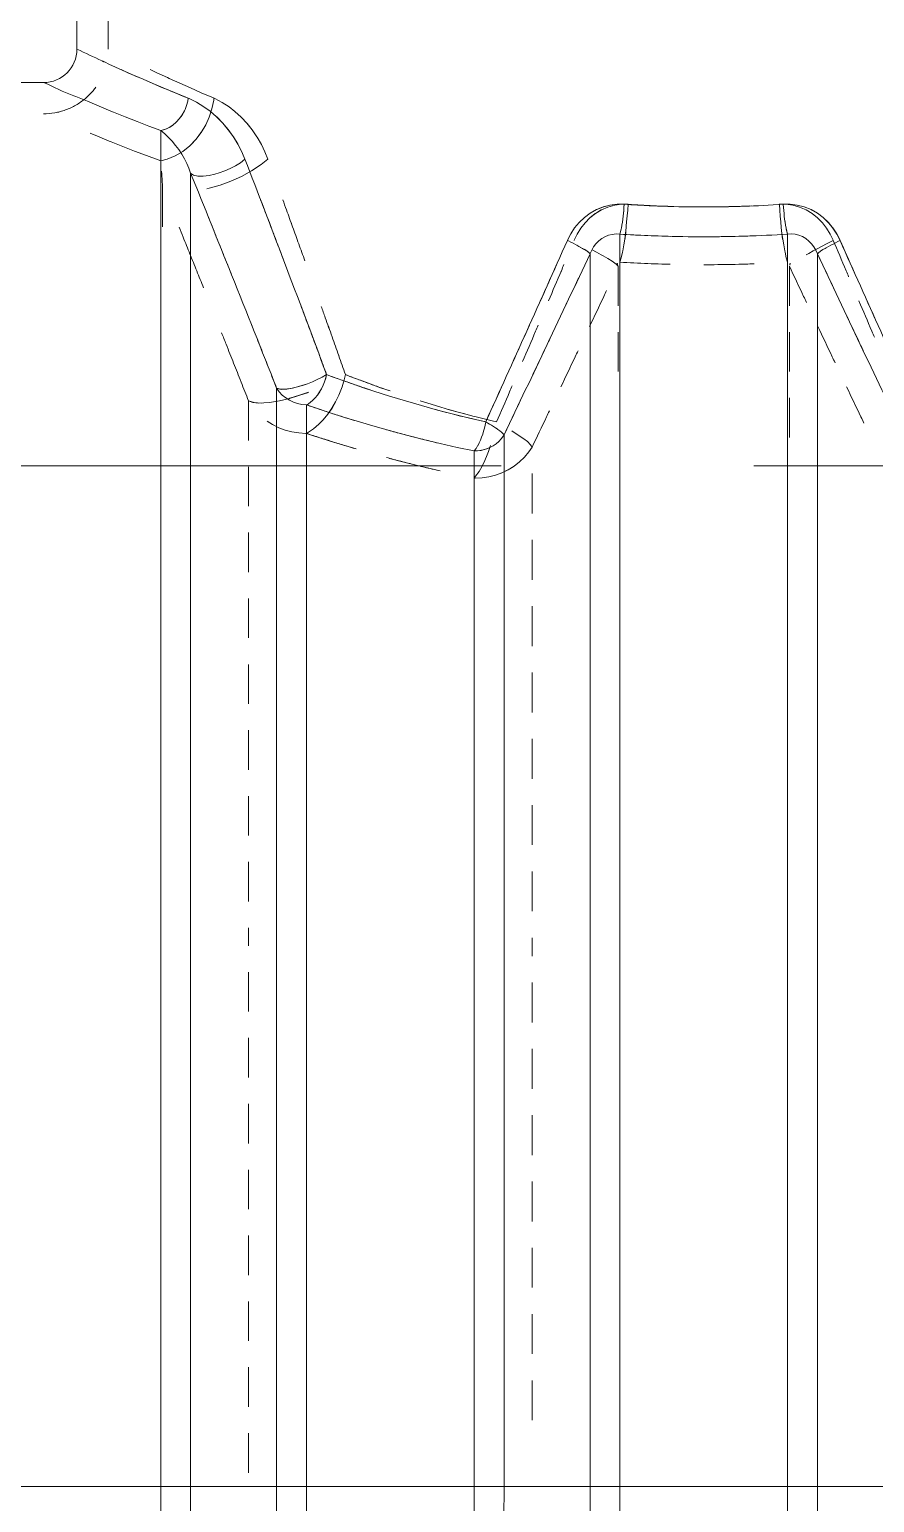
# Model space of a CAD drawing. Header units: millimetres. Extents: x -6181 to 191287, y -8583 to 23546.
# Drawn here: x 90227 to 90645, y 8587 to 9316 of the extents above; entities that cross this region are included whole.
import ezdxf

# ---------------------------------------------------------------- set-up
doc = ezdxf.new("R2010")
doc.units = ezdxf.units.MM
doc.header["$MEASUREMENT"] = 0
doc.linetypes.add('DASHED', pattern=[0.75, 0.5, -0.25])
doc.layers.add('1735-DT-5BR-SEC_BB$0$X--MEP Services', color=251, linetype='Continuous', lineweight=9)
doc.layers.add('W--ELV-1', color=250, linetype='DASHED', lineweight=9)

# ---------------------------------------------------------------- blocks, each defined once
blk = doc.blocks.new('1735-DT-5BR-SEC_BB$0$SPHU30-365 PE TANK (1160x1800) ELEV')
at = {"layer": '1735-DT-5BR-SEC_BB$0$X--MEP Services'}
blk.add_line((-1026.22, 580), (1026.22, 580), dxfattribs=at)
at = {"layer": '1735-DT-5BR-SEC_BB$0$X--MEP Services', "elevation": 0}
blk.add_lwpolyline([(-115.62, 1160, -0.414187), (-129.43, 1173.81), (-129.43, 1222.6, 0.414187), (-143.24, 1236.4), (-633.35, 1236.4, 0.414187), (-647.16, 1222.6), (-647.16, 1173.81, -0.414187), (-660.96, 1160)], format="xyb", dxfattribs=at)
at = {"layer": '1735-DT-5BR-SEC_BB$0$X--MEP Services'}
for points in [[(-634.21, 1173.81), (-634.21, 1191.11)], [(-601.15, 1153.49), (-602.2, 1153.91), (-606.85, 1155.82), (-611.49, 1157.77), (-616.12, 1159.74), (-620.73, 1161.74), (-621.45, 1162.05), (-626.06, 1164.07), (-628.9, 1165.35)], [(-590.51, 1153.49), (-591.48, 1153.9), (-595.9, 1155.81), (-600.31, 1157.76), (-604.7, 1159.73), (-609.1, 1161.73), (-609.78, 1162.04), (-614.15, 1164.06), (-616.89, 1165.35)], [(-892.21, 1160), (-660.96, 1160)], [(-660.96, 1160), (-659.11, 1159.31), (-657.78, 1158.6), (-653.22, 1156.47), (-648.37, 1154.54), (-647.62, 1154.24), (-642.78, 1152.26), (-637.95, 1150.22), (-633.12, 1148.2), (-632.05, 1147.76), (-627.2, 1145.8), (-622.32, 1143.9), (-617.44, 1142.02), (-612.54, 1140.17)], [(-601.19, 1153.51), (-601.39, 1152.28), (-601.83, 1150.52), (-602.49, 1148.81), (-602.73, 1148.28), (-603.67, 1146.63), (-604.8, 1145.08), (-606.1, 1143.67), (-607.54, 1142.42), (-609.12, 1141.4), (-610.79, 1140.63), (-612.55, 1140.16)], [(-601.15, 1153.48), (-601.15, 1153.48)], [(-590.55, 1153.51), (-590.66, 1152.68), (-591.38, 1149.18), (-592.48, 1145.76), (-593.96, 1142.46), (-595.81, 1139.34), (-598.02, 1136.43), (-599.95, 1134.39)], [(-590.54, 1153.5), (-590.23, 1153.37), (-587.2, 1151.82), (-584.32, 1149.97), (-581.88, 1148.08), (-579.33, 1145.76), (-576.97, 1143.23), (-574.8, 1140.51), (-574.78, 1140.48)], [(-590.51, 1153.48), (-590.51, 1153.48)], [(-612.55, 1140.16), (-611.92, 1140.29), (-610.18, 1140.85), (-608.55, 1141.69), (-607.55, 1142.36), (-606.13, 1143.57), (-604.86, 1144.96), (-603.75, 1146.5), (-603.73, 1146.54)], [(-577.74, 1128.38), (-579.04, 1131.43), (-580.64, 1134.53), (-582.48, 1137.53), (-582.57, 1137.66), (-584.65, 1140.53), (-586.94, 1143.26), (-589.43, 1145.8)], [(-568.27, 1128.38), (-569.48, 1131.37), (-570.97, 1134.43), (-572.69, 1137.4), (-572.79, 1137.55), (-574.74, 1140.41), (-576.9, 1143.13), (-579.26, 1145.69)], [(-612.55, 1127.64), (-613.56, 1128.02), (-618.45, 1129.84), (-623.33, 1131.68), (-628.19, 1133.56), (-633.04, 1135.49), (-633.81, 1135.8), (-638.64, 1137.78), (-641.7, 1139.04)], [(-612.55, 1127.66), (-609.89, 1128.31), (-606.56, 1129.66), (-603.45, 1131.52), (-600.58, 1133.8), (-598.02, 1136.43), (-597.47, 1137.09), (-595.39, 1139.99)], [(-599.95, 1134.39), (-599.95, 1134.39)], [(-568.27, 1128.38), (-571.12, 1126.1), (-575.03, 1123.48), (-579.19, 1121.21), (-583.53, 1119.26), (-587.97, 1117.64), (-592.48, 1116.31), (-593.52, 1116.06)], [(-611.77, 1117.03), (-611.82, 1117.87), (-611.88, 1118.94), (-611.95, 1120), (-611.97, 1120.23), (-612.04, 1121.29), (-612.12, 1122.35), (-612.2, 1123.41)], [(-612.2, 1123.41), (-612.2, 1123.41)], [(-611.77, 1117.03), (-611.77, 1100.33)], [(-422.91, 1097.38), (-422.64, 1098.31), (-422.37, 1099.53), (-422.32, 1099.8), (-422.09, 1101.03), (-421.89, 1102.26), (-421.72, 1103.5), (-421.57, 1104.74), (-421.44, 1105.98), (-421.33, 1107.23), (-421.24, 1108.47), (-421.15, 1109.72)], [(-421.15, 1109.72), (-421.16, 1109.67), (-421.24, 1108.43), (-421.34, 1107.19), (-421.46, 1105.94), (-421.57, 1104.74), (-421.71, 1103.5), (-421.86, 1102.25)], [(-357.12, 1109.72), (-354.34, 1109.72), (-351.5, 1109.32), (-348.71, 1108.55), (-346.05, 1107.42), (-343.57, 1105.95), (-343.52, 1105.92), (-341.3, 1104.15)], [(-357.08, 1109.72), (-357.07, 1109.63), (-356.9, 1107.23), (-356.7, 1104.82), (-356.48, 1102.41), (-356.27, 1100.08), (-356.01, 1097.66), (-355.71, 1095.26)], [(-357.06, 1109.71), (-357.06, 1109.71)], [(-355.44, 1109.72), (-355.44, 1109.72)], [(-441.78, 1094.8), (-441.76, 1094.86), (-440.52, 1097.41), (-439.03, 1099.84), (-437.28, 1102.11), (-435.28, 1104.16), (-433.03, 1105.94), (-430.61, 1107.38), (-430.59, 1107.39)], [(-353.68, 1097.38), (-353.95, 1098.31), (-354.22, 1099.53), (-354.27, 1099.8), (-354.5, 1101.03), (-354.7, 1102.26), (-354.87, 1103.5), (-355.02, 1104.74)], [(-355.02, 1104.74), (-355.02, 1104.74)], [(-345.98, 1088.86), (-344.94, 1089.42), (-343.09, 1090.43), (-341.24, 1091.44), (-339.39, 1092.43), (-337.54, 1093.41), (-335.67, 1094.36), (-334.8, 1094.8), (-334.83, 1094.86), (-336.06, 1097.41), (-337.56, 1099.84), (-339.31, 1102.1), (-341.3, 1104.15), (-343.55, 1105.94), (-345.96, 1107.37), (-345.98, 1107.38)], [(-422.91, 1097.38), (-424.48, 1097.45), (-426.06, 1097.29), (-427.62, 1096.91), (-429.12, 1096.31), (-430.43, 1095.55), (-431.68, 1094.57), (-432.79, 1093.43), (-433.75, 1092.16), (-434.56, 1090.79), (-435.23, 1089.37), (-435.25, 1089.29), (-435.25, 13.81)], [(-435.25, 13.81), (-435.12, 11.79), (-434.72, 9.79), (-434.05, 7.85), (-433.11, 6.02), (-431.9, 4.35), (-431.64, 4.05), (-430.12, 2.64), (-428.38, 1.48), (-426.49, 0.64), (-424.52, 0.13), (-422.91, 0), (-422.91, 1097.38)], [(-420.32, 1100.08), (-420.32, 1100.08)], [(-353.68, 1085.81), (-354.19, 1087.61), (-354.72, 1089.98), (-354.83, 1090.51), (-355.26, 1092.89), (-355.65, 1095.28), (-355.98, 1097.67), (-356.27, 1100.08)], [(-356.27, 1100.08), (-356.27, 1100.08)], [(-353.68, 1097.38), (-352.19, 1097.46), (-350.6, 1097.3), (-349.04, 1096.93), (-347.55, 1096.35), (-346.15, 1095.56), (-346.09, 1095.51), (-344.85, 1094.52), (-343.75, 1093.37), (-342.8, 1092.09), (-341.99, 1090.72), (-341.34, 1089.3)], [(-444.6, 1094.8), (-444.6, 1094.8)], [(-435.25, 1089.29), (-435.66, 1089.71), (-436.5, 1090.39), (-437.43, 1090.97), (-438.4, 1091.5), (-438.85, 1091.74), (-439.81, 1092.27), (-440.74, 1092.77)], [(-423.68, 1084.13), (-424.46, 1084.95), (-426.09, 1086.26), (-427.9, 1087.38), (-429.78, 1088.41), (-430.64, 1088.87), (-432.51, 1089.89), (-434.32, 1090.88)], [(-341.33, 1089.29), (-340.93, 1089.71), (-340.09, 1090.39), (-339.16, 1090.97), (-338.18, 1091.5), (-337.74, 1091.74), (-336.78, 1092.27), (-335.82, 1092.79), (-334.87, 1093.3), (-333.92, 1093.81), (-332.96, 1094.31), (-331.99, 1094.8)], [(-424.03, 1085.43), (-424.02, 1085.41), (-423.99, 1085.27), (-423.95, 1085.14), (-423.91, 1085), (-423.88, 1084.87), (-423.86, 1084.73), (-423.87, 1084.58)], [(-423.68, 1084.13), (-423.68, 1067.81)], [(-353.68, 1085.81), (-353.68, 1085.81)], [(-352.56, 1085.43), (-352.56, 1085.41), (-352.6, 1085.27), (-352.64, 1085.14), (-352.67, 1085), (-352.71, 1084.87), (-352.72, 1084.73), (-352.72, 1084.58)], [(-423.68, 1056.93), (-423.68, 1040.61)], [(-352.91, 1056.93), (-352.91, 1040.61)], [(-564.69, 1033.75), (-564.65, 1033.73), (-562.58, 1033.23), (-560.42, 1033.28), (-558.2, 1033.69), (-555.99, 1034.28), (-553.86, 1034.92), (-551.9, 1035.55)], [(-544.03, 1039.34), (-544.03, 1039.34)], [(-543.47, 1023), (-541.81, 1025.5), (-540.31, 1028.17), (-539.01, 1030.91), (-538.73, 1031.56), (-537.67, 1034.34), (-536.79, 1037.16), (-536.24, 1039.34), (-534.01, 1038.48), (-527.88, 1036.17), (-521.73, 1033.95), (-517.81, 1032.58), (-517.81, 1032.58)], [(-536.25, 1039.34), (-536.25, 1039.34)], [(-536.24, 1039.34), (-536.24, 1039.34)], [(-551.54, 1032.11), (-555.17, 1030.84), (-559.2, 1029.6), (-559.41, 1029.54), (-563.5, 1028.51), (-567.68, 1027.82), (-569.92, 1027.63), (-571.02, 1027.59), (-573.95, 1027.79), (-576.26, 1028.5), (-574.44, 1027.76), (-572.05, 1027.52), (-569.92, 1027.63), (-567.64, 1027.88), (-563.47, 1028.58), (-559.41, 1029.54), (-555.55, 1030.66), (-551.55, 1032.01), (-551.53, 1032.02)], [(-512.71, 1028.84), (-512.71, 1028.84)], [(-506.49, 1028.84), (-506.49, 1028.84)], [(-505.37, 1028.48), (-499.11, 1026.55), (-492.83, 1024.72), (-486.51, 1022.99)], [(-352.91, 1029.72), (-352.91, 1013.41)], [(-540.31, 1028.1), (-540.33, 1028.07), (-541.83, 1025.45), (-543.52, 1022.97), (-545.42, 1020.66), (-547.18, 1018.84), (-549.44, 1016.91), (-551.93, 1015.3), (-552.34, 1015.09), (-552.65, 1015.09), (-555.5, 1015.26), (-558.33, 1015.71), (-561.11, 1016.43), (-563.81, 1017.43), (-566.4, 1018.71), (-568.57, 1020.08), (-566.4, 1018.71), (-563.81, 1017.43), (-561.11, 1016.43), (-558.33, 1015.71), (-555.5, 1015.26), (-552.65, 1015.09), (-552.34, 1015.09), (-549.81, 1014.25), (-542.99, 1012.06), (-536.14, 1009.94), (-531.82, 1008.65), (-531.81, 1008.65)], [(-499.03, 1024.92), (-499.03, 1024.92)], [(-493.5, 1024.92), (-493.5, 1024.92)], [(-470.77, 1014.44), (-471.1, 1014.93), (-471.75, 1015.6), (-472.49, 1016.19), (-473.27, 1016.72), (-473.55, 1016.91), (-474.34, 1017.42), (-475.1, 1017.91)], [(-473.81, 1019.8), (-473.81, 1019.8)], [(-473.81, 1019.8), (-473.81, 1019.8)], [(-473.81, 1019.8), (-473.81, 1019.8)], [(-473.81, 1019.8), (-473.81, 1019.8)], [(-474.81, 1010.27), (-474.81, 1010.27), (-476.1, 1009.51), (-477.45, 1008.89), (-478.84, 1008.4), (-479.34, 1008.26), (-480.76, 1007.98), (-482.19, 1007.83), (-483.11, 1007.81), (-482.34, 1008.82), (-481.66, 1009.94), (-481.65, 1009.95), (-481.04, 1011.11), (-480.49, 1012.29), (-480.01, 1013.5), (-479.57, 1014.74), (-479.57, 1014.74)], [(-472.01, 998.65), (-469.44, 999.82), (-469.05, 1000.03), (-466.61, 1001.52), (-464.34, 1003.26), (-462.28, 1005.23), (-460.49, 1007.42), (-459.19, 1009.41), (-459.85, 1010.37), (-461.09, 1011.66), (-462.52, 1012.8), (-464.05, 1013.84), (-464.59, 1014.19), (-466.11, 1015.19), (-467.59, 1016.13)], [(-518.01, 1004.76), (-511.07, 1002.94), (-504.11, 1001.21), (-497.14, 999.56)], [(-483.11, 996.56), (-482.48, 997.33), (-481.03, 999.39), (-479.77, 1001.58), (-478.66, 1003.87), (-477.68, 1006.22), (-477.13, 1007.65), (-476.31, 1010.01)], [(-466.98, 1001.27), (-469.05, 1000.03), (-471.62, 998.81), (-474.3, 997.85), (-477.06, 997.16), (-479.86, 996.73), (-482.67, 996.56), (-483.11, 996.56), (-482.48, 997.33), (-481.03, 999.39), (-479.77, 1001.58), (-478.66, 1003.87), (-477.68, 1006.22), (-477.13, 1007.65), (-476.31, 1010.01)], [(-459.19, 1009.41), (-459.19, 1009.41)], [(-576.26, 1001.29), (-576.26, 984.97)], [(-459.19, 982.01), (-459.19, 998.45)], [(-483.12, 996.56), (-483.12, 996.56)], [(-576.26, 974.08), (-576.26, 957.76)], [(-459.19, 954.62), (-459.19, 971.06)], [(-576.26, 946.87), (-576.26, 930.55)], [(-459.19, 927.22), (-459.19, 943.66)], [(-576.26, 919.66), (-576.26, 903.34)], [(-459.19, 899.83), (-459.19, 916.26)], [(-576.26, 892.45), (-576.26, 876.13)], [(-459.19, 872.43), (-459.19, 888.87)], [(-576.26, 865.24), (-576.26, 848.92)], [(-459.19, 845.04), (-459.19, 861.48)], [(-576.26, 838.04), (-576.26, 821.71)], [(-459.19, 817.64), (-459.19, 834.08)], [(-576.26, 810.83), (-576.26, 803.41)], [(-459.19, 799.16), (-459.19, 806.68)], [(-576.26, 792.53), (-576.26, 776.2)], [(-459.19, 771.77), (-459.19, 788.2)], [(-576.26, 765.32), (-576.26, 749)], [(-459.19, 744.37), (-459.19, 760.81)], [(-576.26, 738.11), (-576.26, 721.79)], [(-459.19, 716.97), (-459.19, 733.41)], [(-576.26, 710.91), (-576.26, 694.58)], [(-459.19, 689.58), (-459.19, 706.02)], [(-576.26, 683.7), (-576.26, 667.37)], [(-459.19, 662.18), (-459.19, 678.62)], [(-576.26, 656.49), (-576.26, 640.16)], [(-459.19, 634.79), (-459.19, 651.23)], [(-576.26, 629.28), (-576.26, 612.95)], [(-459.19, 607.4), (-459.19, 623.83)], [(-576.26, 602.07), (-576.26, 585.74)]]:
    blk.add_lwpolyline(points, dxfattribs=at)
for points in [[(-647.16, 1173.81, 0.0003), (-636.75, 1168.93), (-636.66, 1168.88), (-636.56, 1168.84), (-636.47, 1168.8), (-636.37, 1168.75), (-636.28, 1168.71), (-636.28, 1168.71), (-636.18, 1168.67), (-636.08, 1168.62), (-635.99, 1168.58), (-635.9, 1168.53), (-635.8, 1168.49, 0.011302), (-601.19, 1153.5), (-600.84, 1153.36), (-597.7, 1151.85), (-594.72, 1150.03), (-592.19, 1148.18), (-589.51, 1145.87), (-587.02, 1143.34), (-584.71, 1140.63), (-582.62, 1137.75), (-580.76, 1134.73), (-579.13, 1131.6), (-577.75, 1128.38)], [(-660.96, 1147.06, 0.044189), (-656.29, 1147.47, 0.022756), (-654.04, 1147.97, 0.021784), (-651.81, 1148.67, 0.020433), (-649.66, 1149.56, 0.021677), (-647.59, 1150.64, 0.044226), (-643.75, 1153.33, 0.022932), (-642.05, 1154.89, 0.02278), (-640.47, 1156.61, 0.01545), (-639.32, 1158.08)], [(-583.27, 1080.59, 0.001224), (-600.2, 1122.52), (-600.2, 16.09)], [(-612.55, 3.43), (-612.55, 1140.16), (-610.91, 1138.83), (-609.32, 1137.34), (-609.29, 1137.31), (-607.79, 1135.72), (-606.39, 1134.03), (-605.08, 1132.27), (-603.88, 1130.43), (-602.79, 1128.53), (-601.81, 1126.57), (-600.94, 1124.57), (-600.2, 1122.53), (-598.98, 1121.75), (-597.17, 1121.37), (-596.44, 1121.33), (-594.97, 1121.35), (-592.57, 1121.63), (-590.24, 1122.15), (-588.43, 1122.67), (-586.12, 1123.48), (-583.87, 1124.44), (-581.7, 1125.58), (-579.65, 1126.89), (-577.75, 1128.38, -0.001229), (-561.67, 1086.34)], [(-473.12, 510.14, 0.01696), (-470.77, 580), (-470.77, 1014.44, 0.001868), (-435.25, 1089.3), (-436.03, 1090.04), (-436.92, 1090.67), (-437.88, 1091.22), (-438.4, 1091.5), (-439.37, 1092.02), (-440.33, 1092.55), (-441.28, 1093.06), (-442.23, 1093.58), (-443.19, 1094.08), (-444.15, 1094.58), (-444.6, 1094.8), (-444.58, 1094.84), (-443.24, 1097.45), (-441.63, 1099.93), (-439.74, 1102.22), (-437.6, 1104.27), (-435.23, 1106.05), (-432.66, 1107.47), (-429.9, 1108.58), (-427.02, 1109.34), (-424.08, 1109.72), (-421.14, 1109.72, 0.016887), (-388.29, 1108.6, 0.016901), (-355.47, 1109.72)], [(-401.42, 1108.79, -0.002087), (-404.7, 1108.89, -0.003128), (-410.16, 1109.11, -0.003127), (-415.62, 1109.38, -0.003126), (-421.08, 1109.72), (-423.97, 1109.73), (-426.92, 1109.35), (-429.81, 1108.61), (-432.59, 1107.51), (-435.2, 1106.06), (-435.23, 1106.04), (-437.6, 1104.28)], [(-420.84, 1095.21), (-420.76, 1095.79), (-420.5, 1098.2), (-420.28, 1100.62), (-420.13, 1102.48), (-419.91, 1104.89), (-419.69, 1107.3), (-419.5, 1109.72, 0.003324), (-414.3, 1109.38, 0.003321), (-409.11, 1109.1, 0.002629), (-403.91, 1108.88, 0.001095), (-400.76, 1108.79, -0.002194), (-403.88, 1108.89, -0.003323), (-409.07, 1109.11, -0.003289), (-414.26, 1109.38, -0.00329), (-419.44, 1109.72), (-422.22, 1109.72), (-425.07, 1109.33), (-427.85, 1108.56), (-430.52, 1107.43), (-433.01, 1105.96), (-433.06, 1105.92), (-435.28, 1104.16)], [(-388.3, 1108.6, 0.003286), (-383.09, 1108.63, 0.003286), (-377.88, 1108.73, 0.003284), (-372.67, 1108.88, 0.00219), (-369.58, 1109.01, -0.002236), (-372.7, 1108.89, -0.003292), (-377.89, 1108.73, -0.002633), (-383.09, 1108.63, -0.003292), (-388.3, 1108.6, 0.003122), (-382.81, 1108.63, 0.003122), (-377.33, 1108.73, 0.00312), (-371.84, 1108.88, 0.00208), (-368.56, 1109)], [(-341.33, 13.81), (-341.33, 1089.29, 0.00183), (-305.82, 1014.44)], [(-298.28, 1019.8, -0.001751), (-331.99, 1094.8), (-333.32, 1097.42), (-334.94, 1099.9), (-336.82, 1102.19), (-338.96, 1104.25), (-341.34, 1106.03), (-341.37, 1106.06), (-343.98, 1107.5), (-346.75, 1108.6), (-349.64, 1109.35), (-352.58, 1109.72), (-355.44, 1109.72), (-355.43, 1109.67), (-355.34, 1108.43), (-355.24, 1107.19), (-355.13, 1105.94), (-355.02, 1104.74), (-354.88, 1103.5), (-354.73, 1102.25), (-354.54, 1101.02), (-354.31, 1099.79), (-354.03, 1098.57), (-353.68, 1097.37), (-353.68, 0)], [(-586.08, 1087.59, 0.000591), (-588.89, 1094.58, 0.000591), (-591.71, 1101.57, 0.000985), (-593.4, 1105.76)], [(-564.34, 1093.35, 0.000163), (-567.01, 1100.36, 0.000589), (-569.68, 1107.37)], [(-326.4, 1082.28, -0.00033), (-331.99, 1094.8), (-332.01, 1094.84), (-333.35, 1097.45), (-334.96, 1099.92), (-336.84, 1102.21), (-338.98, 1104.26), (-341.35, 1106.04), (-343.91, 1107.46), (-343.91, 1107.47)], [(-402.15, 1084.92, -0.000963), (-405.61, 1085.01, -0.002372), (-411.38, 1085.21, -0.001778), (-417.14, 1085.48, -0.00237), (-422.91, 1085.81), (-422.39, 1087.61), (-421.87, 1089.98), (-421.76, 1090.51), (-421.33, 1092.89), (-420.94, 1095.28), (-420.61, 1097.67), (-420.32, 1100.08)], [(-422.91, 1097.37, 0.00475), (-411.35, 1096.77, 0.001779), (-405.61, 1096.56, 0.000989), (-402.15, 1096.46)], [(-388.3, 1096.29, 0.002967), (-382.52, 1096.32, 0.002382), (-376.75, 1096.41, 0.002387), (-370.98, 1096.56, 0.000988), (-367.52, 1096.68)], [(-288.2, 0), (-288.2, 360.76, 0.006422), (-291.14, 512.5, -0.01745), (-293.47, 580), (-483.11, 580), (-483.11, 1007.81), (-482.34, 1008.82), (-481.66, 1009.94), (-481.65, 1009.95), (-481.04, 1011.11), (-480.49, 1012.29), (-480.01, 1013.5), (-479.57, 1014.74), (-479.2, 1015.99), (-478.86, 1017.25), (-478.57, 1018.52), (-478.31, 1019.8, 0.001751), (-444.6, 1094.8)], [(-552.34, 82.28), (-552.34, 1026.83), (-549.84, 1025.98), (-543.02, 1023.73), (-536.17, 1021.56), (-531.83, 1020.22), (-524.94, 1018.18), (-518.03, 1016.23), (-511.09, 1014.36), (-504.13, 1012.58), (-497.14, 1010.89), (-490.14, 1009.3), (-483.11, 1007.81), (-481.68, 1007.87), (-480.25, 1008.06), (-479.35, 1008.26), (-477.94, 1008.7), (-476.57, 1009.27), (-475.26, 1009.98), (-474.03, 1010.82), (-472.9, 1011.77), (-471.89, 1012.83), (-471.03, 1014), (-470.77, 1014.44), (-471.1, 1014.93), (-471.75, 1015.6), (-472.49, 1016.19), (-473.27, 1016.72), (-473.55, 1016.91), (-474.34, 1017.42), (-475.13, 1017.92), (-475.91, 1018.41), (-476.7, 1018.89), (-477.5, 1019.35), (-478.31, 1019.8), (-485, 1021.34), (-491.66, 1022.98), (-498.3, 1024.72), (-504.91, 1026.55), (-511.5, 1028.47), (-518.06, 1030.48), (-524.6, 1032.57), (-528.74, 1033.95), (-535.23, 1036.17), (-541.68, 1038.48), (-544.03, 1039.35), (-544.41, 1037.85), (-544.89, 1036.38), (-545.46, 1034.93), (-546.14, 1033.52), (-546.91, 1032.17), (-547.79, 1030.89), (-548.77, 1029.7), (-549.67, 1028.76), (-550.84, 1027.77), (-552.13, 1026.93), (-552.34, 1026.83, -0.252591), (-564.69, 1033.74), (-563.34, 1033.29), (-561.42, 1033.3), (-561.42, 1033.3), (-560.23, 1033.43), (-558.08, 1033.79), (-555.99, 1034.28), (-554, 1034.86), (-551.93, 1035.56), (-549.89, 1036.36), (-547.88, 1037.26), (-545.92, 1038.25), (-544.03, 1039.34, 0.001749), (-561.67, 1086.34)], [(-455.78, 1069.77, 0.00033), (-450.18, 1082.28, 0.00051), (-449.06, 1084.79)], [(-447.09, 1082.28, -0.000232), (-452.4, 1069.77, 0.000464), (-447.09, 1082.29, 0.001159), (-446.02, 1084.79)], [(-422.91, 1085.81, 0.002962), (-417.14, 1085.49, 0.002963), (-411.38, 1085.22, 0.002965), (-405.61, 1085.01)], [(-352.91, 1084.13, 0.000225), (-347.03, 1071.66, -0.000225), (-352.91, 1084.13), (-352.91, 1067.81)], [(-583.27, 1080.59, -0.001703), (-564.69, 1033.74), (-564.69, 88.33, -0.262552), (-552.34, 95.82), (-488.39, 95.82), (-488.31, 95.82), (-486.21, 95.64), (-484.14, 95.14), (-482.14, 94.34), (-480.28, 93.23), (-478.63, 91.85), (-477.26, 90.27), (-476.12, 88.44), (-475.28, 86.45), (-474.76, 84.38), (-474.58, 82.28), (-552.34, 82.28), (-564.68, 88.33, -0.000446), (-598.35, 19.89)], [(-549.87, 1055.01, 0.000144), (-552.81, 1062.85, 0.000878), (-554.58, 1067.55)], [(-539.02, 1047.18, -0.000388), (-536.24, 1039.34, 0.000137), (-539.01, 1047.17, 0.000138), (-541.79, 1055.01, 0.000388), (-544.59, 1062.85)], [(-335.23, 1046.74, -0.000224), (-341.14, 1059.19, 0.000224), (-335.23, 1046.74, 0.000535), (-334.04, 1044.25)], [(-329.56, 1064.31, 0.000661), (-323.65, 1051.84, 0.00165), (-322.46, 1049.34)], [(-576.26, 1028.5, 0.00038), (-579.34, 1036.29, 0.00038), (-582.42, 1044.08, 0.00038), (-585.52, 1051.87, 0.000633), (-587.38, 1056.54, -0.000633), (-585.52, 1051.87, -0.00038), (-582.42, 1044.08, -0.00038), (-579.34, 1036.29, -0.00038), (-576.26, 1028.5), (-576.26, 1012.17)], [(-567.76, 1041.56, 0.000379), (-570.84, 1049.38, 0.000379), (-573.94, 1057.18)], [(-525.31, 1032.81, -0.001309), (-528.45, 1033.85, -0.002757), (-533.66, 1035.63, -0.002553), (-538.85, 1037.45, -0.002551), (-544.03, 1039.34), (-544.31, 1038.22), (-544.77, 1036.76), (-545.31, 1035.33), (-545.46, 1034.99), (-546.13, 1033.58), (-546.9, 1032.2), (-547.76, 1030.91)], [(-536.24, 1039.34, 0.002289), (-531.33, 1037.45, 0.002895), (-526.4, 1035.63, 0.003505), (-521.45, 1033.85, 0.002408), (-518.47, 1032.81)], [(-471.53, 1034.78, -0.000514), (-472.66, 1032.29, -0.000103), (-478.31, 1019.8), (-480.24, 1020.24), (-483.71, 1021.03), (-487.16, 1021.87), (-488.7, 1022.24), (-492.15, 1023.11), (-495.6, 1024), (-499.03, 1024.92)], [(-473.81, 1019.8, 0.000231), (-468.44, 1032.28, -0.000497), (-467.37, 1034.78, 0.000497), (-468.44, 1032.28, -0.000231), (-473.81, 1019.8), (-475.64, 1020.24), (-478.94, 1021.03), (-482.22, 1021.87), (-483.69, 1022.24), (-486.97, 1023.11), (-490.24, 1024), (-493.5, 1024.92)], [(-323.36, 1021.84, -0.000331), (-329.3, 1034.29, 0.000224), (-323.36, 1021.84, -0.000536), (-322.17, 1019.35)], [(-552.34, 1026.81, 0.002446), (-546.88, 1024.98, 0.002447), (-541.41, 1023.2, 0.001701), (-535.91, 1021.47, 0.000949), (-532.61, 1020.46)], [(-459.19, 1009.41, 0.000107), (-453.23, 1021.84, 0.001656), (-452.04, 1024.33, -0.001656), (-453.23, 1021.84, -0.000331), (-459.19, 1009.41), (-459.85, 1010.37), (-461.09, 1011.66), (-462.52, 1012.8), (-464.05, 1013.84), (-464.59, 1014.19), (-466.11, 1015.19), (-467.59, 1016.13)], [(-519.34, 1016.6, 0.002803), (-513.35, 1014.96, 0.003477), (-507.34, 1013.39, 0.003343), (-501.31, 1011.89, 0.001785), (-497.68, 1011.02)], [(-552.34, 1015.08, 0.002451), (-546.88, 1013.29, 0.002454), (-541.4, 1011.56, 0.002629), (-535.91, 1009.87, 0.001905), (-532.61, 1008.89)], [(-519.34, 1005.13, 0.002809), (-513.35, 1003.53, 0.002139), (-507.34, 1001.99, 0.002811), (-501.3, 1000.53, 0.000895), (-497.67, 999.69)], [(-488.39, 0), (-488.39, 360.76, -0.007538), (-485.45, 512.5, 0.01745), (-483.11, 580)]]:
    blk.add_lwpolyline(points, format="xyb", dxfattribs=at)
for points in [[(-603.29, 1096.13, -0.000422), (-600.47, 1089.16, -0.000422), (-597.66, 1082.18, 0.000252), (-600.47, 1089.16, 0.000593), (-603.29, 1096.13, 0.000988), (-604.98, 1100.31, -0.000703)], [(-555.54, 1093.35, 0.000432), (-558.07, 1100.36, -0.000432)], [(-370.98, 1085.01, -0.00298), (-376.75, 1084.87, -0.002382), (-382.52, 1084.77, -0.002373), (-388.29, 1084.75, 0.002373), (-382.52, 1084.77, 0.00178), (-376.75, 1084.86, 0.002372), (-370.98, 1085.01, 0.001944), (-367.52, 1085.13, -0.000988)], [(-429.56, 1071.66, -0.000225), (-435.45, 1059.19, 0.000225), (-429.56, 1071.66, 0.000529), (-428.38, 1074.16, 0.000529)], [(-463.08, 1044.78, 0.000331), (-457.74, 1057.27, -0.000331)], [(-441.36, 1046.74, -0.000224), (-447.29, 1034.29, 0.000331), (-441.36, 1046.74, 0.001123), (-440.18, 1049.23, -0.000589)]]:
    blk.add_lwpolyline(points, format="xyb", close=True, dxfattribs=at)
for centre, radius, start, end in [((-3537.37, 25.18), 3167.37, 19.84372, 19.97857), ((-388.33, 1646.8), 550.51, 266.39932, 270.00387), ((-388.22, 1650.27), 553.98, 269.99234, 273.57427), ((9124.92, 5538), 10459.49, 205.171373, 205.24701), ((-9901.9, 5538.38), 10460.01, 334.676363, 334.752016), ((13169.62, 6811.67), 14664.66, 203.050741, 203.103854), ((13390.9, 7217.01), 15026.63, 204.14765, 204.199901), ((-9919.79, 5307.24), 10369.36, 335.728299, 335.804025), ((-14380.24, 7661.19), 15416, 334.561484, 334.612814)]:
    blk.add_arc(centre, radius, start, end, dxfattribs=at)
for points in [[(-569.68, 1107.37), (-570.22, 1108.77), (-570.76, 1110.17), (-571.29, 1111.57)], [(-560.61, 1107.37), (-561.12, 1108.77), (-561.63, 1110.17), (-562.14, 1111.57)], [(-560.61, 1107.37), (-561.12, 1108.77), (-561.63, 1110.17), (-562.14, 1111.57)], [(-558.07, 1100.36), (-558.92, 1102.7), (-559.77, 1105.03), (-560.61, 1107.37)], [(-561.67, 1086.34), (-562.56, 1088.68), (-563.45, 1091.01), (-564.34, 1093.35)], [(-553.01, 1086.34), (-553.85, 1088.68), (-554.69, 1091.01), (-555.54, 1093.35)], [(-553.01, 1086.34), (-553.85, 1088.68), (-554.69, 1091.01), (-555.54, 1093.35)], [(-334.8, 1094.8), (-333.04, 1090.63), (-331.27, 1086.46), (-329.5, 1082.28)], [(-583.27, 1080.59), (-584.21, 1082.93), (-585.14, 1085.25), (-586.08, 1087.59)], [(-447.09, 1082.28), (-446.73, 1083.12), (-446.38, 1083.95), (-446.02, 1084.78)], [(-405.61, 1085.01), (-404.45, 1084.98), (-403.3, 1084.95), (-402.14, 1084.92)], [(-594.85, 1075.2), (-595.78, 1077.53), (-596.72, 1079.86), (-597.66, 1082.18)], [(-594.85, 1075.2), (-595.78, 1077.53), (-596.72, 1079.86), (-597.66, 1082.18)], [(-441.13, 1076.8), (-440.74, 1077.63), (-440.35, 1078.47), (-439.96, 1079.3)], [(-329.5, 1082.28), (-329.15, 1081.45), (-328.8, 1080.62), (-328.44, 1079.78)], [(-326.4, 1082.28), (-326.03, 1081.45), (-325.66, 1080.62), (-325.29, 1079.78)], [(-347.03, 1071.66), (-346.64, 1070.83), (-346.24, 1070), (-345.85, 1069.17)], [(-347.03, 1071.66), (-346.64, 1070.83), (-346.25, 1070), (-345.85, 1069.17)], [(-335.45, 1076.8), (-335.06, 1075.97), (-334.67, 1075.14), (-334.28, 1074.3)], [(-544.58, 1062.85), (-545.14, 1064.42), (-545.7, 1065.98), (-546.26, 1067.55)], [(-544.59, 1062.85), (-545.14, 1064.42), (-545.7, 1065.99), (-546.26, 1067.55)], [(-573.94, 1057.18), (-574.56, 1058.75), (-575.18, 1060.31), (-575.8, 1061.87)], [(-541.79, 1055.01), (-542.72, 1057.63), (-543.65, 1060.24), (-544.58, 1062.85)], [(-461.39, 1057.27), (-461.02, 1058.1), (-460.64, 1058.94), (-460.27, 1059.77)], [(-457.74, 1057.27), (-457.38, 1058.11), (-457.02, 1058.94), (-456.67, 1059.77)], [(-457.74, 1057.27), (-457.38, 1058.1), (-457.02, 1058.94), (-456.67, 1059.77)], [(-546.94, 1047.18), (-547.92, 1049.79), (-548.89, 1052.4), (-549.87, 1055.01)], [(-539.02, 1047.18), (-539.94, 1049.79), (-540.87, 1052.41), (-541.8, 1055.02)], [(-452.94, 1051.83), (-452.55, 1052.67), (-452.15, 1053.5), (-451.76, 1054.33)], [(-318.86, 1057.27), (-318.5, 1056.44), (-318.14, 1055.6), (-317.79, 1054.77)], [(-544.03, 1039.34), (-545, 1041.95), (-545.97, 1044.56), (-546.94, 1047.18)], [(-335.23, 1046.74), (-334.83, 1045.91), (-334.44, 1045.08), (-334.04, 1044.25)], [(-564.69, 1033.75), (-565.71, 1036.35), (-566.74, 1038.96), (-567.76, 1041.56)], [(-464.81, 1026.89), (-464.41, 1027.73), (-464.02, 1028.56), (-463.62, 1029.39)], [(-470.77, 1014.44), (-468.78, 1018.59), (-466.79, 1022.74), (-464.81, 1026.89)], [(-323.36, 1021.84), (-322.96, 1021.01), (-322.57, 1020.19), (-322.17, 1019.36)]]:
    blk.add_open_spline(points, degree=3, dxfattribs=at)
blk = doc.blocks.new('1735-DT-5BR-SEC_BB')
at = {"layer": '1735-DT-5BR-SEC_BB$0$X--MEP Services', "xscale": 1.198069287097187, "yscale": 1.198069287097187, "zscale": 1.198069287097187}
blk.add_blockref('1735-DT-5BR-SEC_BB$0$SPHU30-365 PE TANK (1160x1800) ELEV', (91026.11, 7900), dxfattribs=at)

msp = doc.modelspace()

# ---------------------------------------------------------------- block references
msp.add_blockref('1735-DT-5BR-SEC_BB', (0, 0))

# ---------------------------------------------------------------- next in the draw order: linework, layer by layer
at = {"layer": 'W--ELV-1', "ltscale": 500}
msp.add_lwpolyline([(102460.7, 9100), (81257.51, 9100)], dxfattribs=at)

doc.saveas('drawing.dxf')
